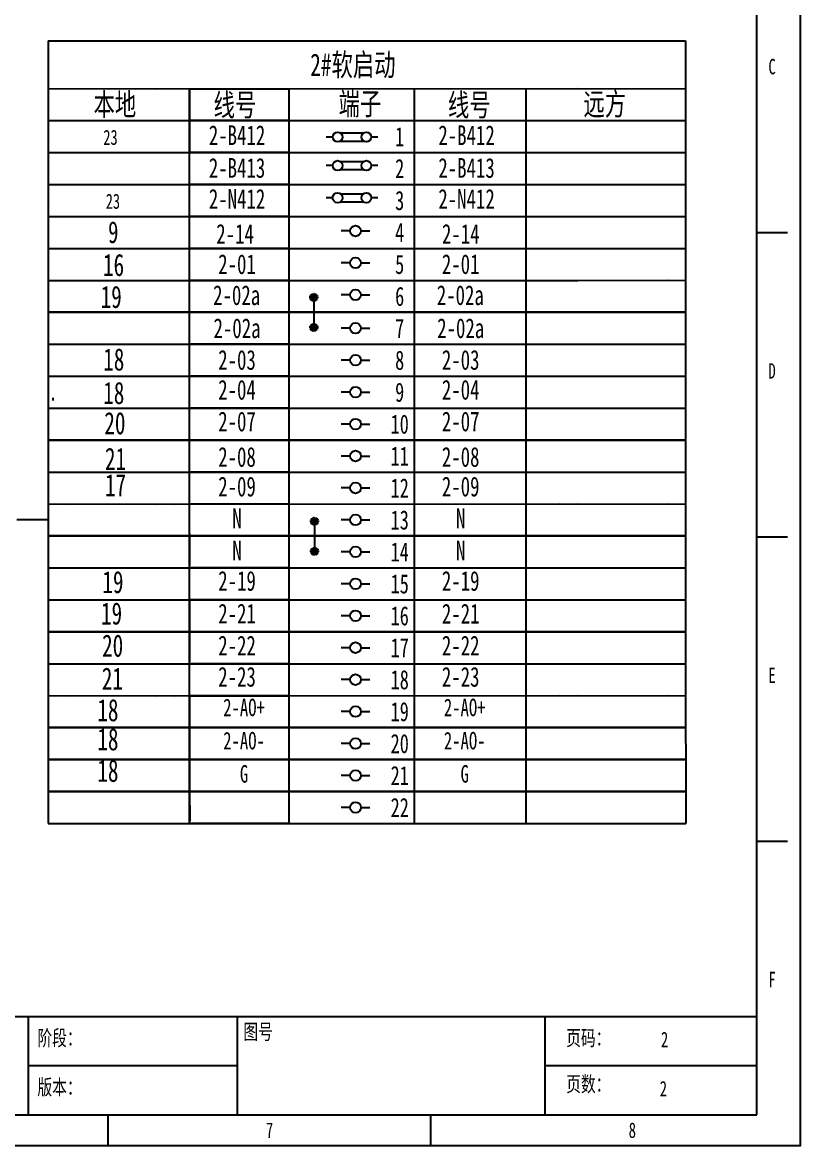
# Model space of a CAD drawing. Header units: millimetres. Extents: x 401220 to 2750366, y -101310 to 943175.
# Drawn here: x 1291331 to 1310066, y 229763 to 256810 of the extents above; entities that cross this region are included whole.
import ezdxf
from ezdxf.enums import TextEntityAlignment as Align

# ---------------------------------------------------------------- set-up
doc = ezdxf.new("R2010")
doc.units = ezdxf.units.MM
doc.linetypes.add('ACAD_ISO03W100', pattern=[30, 12, -18])
doc.styles.add('IDQSTYLE', font='NSimSun.ttf', dxfattribs={"width": 0.7})

msp = doc.modelspace()

# ---------------------------------------------------------------- hatches: boundary and pattern name
at = {"linetype": 'ACAD_ISO03W100'}
h = msp.add_hatch(color=256, dxfattribs=at)
h.dxf.hatch_style = 1
h.paths.add_polyline_path([(1298345.38909, 250279.60651, 0.4142135624), (1298256.23138, 250190.44879, 0.4142135624), (1298345.38909, 250101.29108)])
h.paths.add_polyline_path([(1298345.38909, 250279.60651), (1298345.38909, 250101.29108, 0.4142135624), (1298434.54681, 250190.44879, 0.4142135624)])
h = msp.add_hatch(color=256, dxfattribs=at)
h.dxf.hatch_style = 1
h.paths.add_polyline_path([(1298345.38909, 250275.54079, 0.4142135624), (1298256.23138, 250186.38308, 0.4142135624), (1298345.38909, 250097.22537)])
h.paths.add_polyline_path([(1298345.38909, 250275.54079), (1298345.38909, 250097.22537, 0.4142135624), (1298434.54681, 250186.38308, 0.4142135624)])
h = msp.add_hatch(color=256, dxfattribs=at)
h.dxf.hatch_style = 1
h.paths.add_polyline_path([(1298345.38909, 249555.44748, 0.4142135624), (1298256.23138, 249466.28977, 0.4142135624), (1298345.38909, 249377.13206)])
h.paths.add_polyline_path([(1298345.38909, 249555.44748), (1298345.38909, 249377.13206, 0.4142135624), (1298434.54681, 249466.28977, 0.4142135624)])
h = msp.add_hatch(color=256, dxfattribs=at)
h.dxf.hatch_style = 1
h.paths.add_polyline_path([(1298345.38909, 249551.38177, 0.4142135624), (1298256.23138, 249462.22406, 0.4142135624), (1298345.38909, 249373.06634)])
h.paths.add_polyline_path([(1298345.38909, 249551.38177), (1298345.38909, 249373.06634, 0.4142135624), (1298434.54681, 249462.22406, 0.4142135624)])
h = msp.add_hatch(color=256, dxfattribs=at)
h.dxf.hatch_style = 1
h.paths.add_polyline_path([(1298362.58449, 244887.30934, 0.4142135624), (1298273.42678, 244798.15162, 0.4142135624), (1298362.58449, 244708.99391)])
h.paths.add_polyline_path([(1298362.58449, 244887.30934), (1298362.58449, 244708.99391, 0.4142135624), (1298451.7422, 244798.15162, 0.4142135624)])
h = msp.add_hatch(color=256, dxfattribs=at)
h.dxf.hatch_style = 1
h.paths.add_polyline_path([(1298362.58449, 244883.24362, 0.4142135624), (1298273.42678, 244794.08591, 0.4142135624), (1298362.58449, 244704.92819)])
h.paths.add_polyline_path([(1298362.58449, 244883.24362), (1298362.58449, 244704.92819, 0.4142135624), (1298451.7422, 244794.08591, 0.4142135624)])
h = msp.add_hatch(color=256, dxfattribs=at)
h.dxf.hatch_style = 1
h.paths.add_polyline_path([(1298362.58449, 244163.15031, 0.4142135624), (1298273.42678, 244073.9926, 0.4142135624), (1298362.58449, 243984.83489)])
h.paths.add_polyline_path([(1298362.58449, 244163.15031), (1298362.58449, 243984.83489, 0.4142135624), (1298451.7422, 244073.9926, 0.4142135624)])
h = msp.add_hatch(color=256, dxfattribs=at)
h.dxf.hatch_style = 1
h.paths.add_polyline_path([(1298362.58449, 244159.0846, 0.4142135624), (1298273.42678, 244069.92688, 0.4142135624), (1298362.58449, 243980.76917)])
h.paths.add_polyline_path([(1298362.58449, 244159.0846), (1298362.58449, 243980.76917, 0.4142135624), (1298451.7422, 244069.92688, 0.4142135624)])

# ---------------------------------------------------------------- linework, layer by layer
for p, q in [((1309010.70269, 230502.97226), (1309010.70269, 272994.34686)), ((1291951.4583, 256368.99585), (1307298.90068, 256370.25835)), ((1291951.4583, 256368.99585), (1291951.55323, 255214.89615)), ((1307298.90068, 256370.25794), (1307298.99562, 255216.15824)), ((1291951.55323, 255214.89615), (1304703.1077, 255215.94477)), ((1291951.55323, 255214.89615), (1291951.61652, 254445.49635)), ((1294547.44116, 255215.10962), (1307298.99562, 255216.15824)), ((1295355.25296, 255215.17605), (1297744.13364, 255215.3725)), ((1295355.25296, 255215.17605), (1295355.31625, 254445.77625)), ((1295355.31623, 254445.77625), (1295355.25296, 255215.17605)), ((1297744.13364, 255215.3725), (1297744.19692, 254445.9727)), ((1300759.0973, 255215.62043), (1300759.16059, 254446.22063)), ((1303453.26326, 255215.84199), (1303453.32656, 254446.44219)), ((1307298.99562, 255216.15824), (1307299.05891, 254446.75844)), ((1291951.6165, 254445.49635), (1304262.0133, 254446.50869)), ((1291951.6165, 254445.49635), (1291951.6798, 253676.09655)), ((1291951.6165, 254445.49635), (1291951.6798, 253676.09655)), ((1292392.77417, 254445.53263), (1304703.17097, 254446.54497)), ((1294547.50443, 254445.70982), (1306857.90123, 254446.72216)), ((1294988.66209, 254445.7461), (1307299.05889, 254446.75844)), ((1297744.19692, 254445.9727), (1295355.31623, 254445.77625)), ((1295355.31625, 254445.77625), (1297744.19694, 254445.9727)), ((1295355.31625, 254445.77625), (1295355.37954, 253676.37645)), ((1295355.37952, 253676.37645), (1295355.31625, 254445.77625)), ((1297744.19694, 254445.9727), (1297744.26021, 253676.5729)), ((1300759.16059, 254446.22064), (1300759.22389, 253676.82084)), ((1303452.05989, 254446.44209), (1303452.12319, 253677.04229)), ((1307299.05889, 254446.75844), (1307299.12219, 253677.35864)), ((1307299.05889, 254446.75844), (1307299.12219, 253677.35864)), ((1298985.60651, 254149.77377), (1299544.96893, 254149.58563)), ((1298986.81696, 253953.60357), (1299544.90293, 253953.35146)), ((1291951.6798, 253676.09655), (1304262.0766, 253677.10889)), ((1291951.6798, 253676.09655), (1291951.74309, 252906.69675)), ((1291951.6798, 253676.09655), (1291951.74309, 252906.69675)), ((1292392.83746, 253676.13283), (1304703.23426, 253677.14517)), ((1294547.56772, 253676.31002), (1306857.96452, 253677.32236)), ((1294988.72539, 253676.3463), (1307299.12219, 253677.35864)), ((1295355.3795, 253676.37645), (1297744.26019, 253676.5729)), ((1295355.44277, 252906.97665), (1295355.3795, 253676.37645)), ((1297744.26021, 253676.5729), (1295355.37952, 253676.37645)), ((1297744.26019, 253676.5729), (1297744.32346, 252907.1731)), ((1298985.29583, 253462.04163), (1299544.65825, 253461.85349)), ((1298985.29583, 253462.04163), (1299544.65825, 253461.85349)), ((1300759.22389, 253676.82084), (1300759.28718, 252907.42104)), ((1303452.12319, 253677.04229), (1303452.18648, 252907.64249)), ((1307299.12219, 253677.35864), (1307299.18548, 252907.95884)), ((1307299.12219, 253677.35864), (1307299.18548, 252907.95884)), ((1298986.50628, 253265.87143), (1299544.59225, 253265.61932)), ((1298986.50628, 253265.87143), (1299544.59225, 253265.61932)), ((1291951.74309, 252906.69675), (1304262.13989, 252907.70909)), ((1291951.74309, 252906.69675), (1291951.80638, 252137.29695)), ((1291951.74309, 252906.69675), (1291951.80638, 252137.29695)), ((1292392.90076, 252906.73303), (1304703.29756, 252907.74537)), ((1294547.63101, 252906.91022), (1306858.02781, 252907.92256)), ((1294988.78868, 252906.9465), (1307299.18548, 252907.95884)), ((1297744.32346, 252907.1731), (1295355.44277, 252906.97665)), ((1295355.44284, 252906.97665), (1297744.32352, 252907.1731)), ((1295355.50611, 252137.57685), (1295355.44284, 252906.97665)), ((1297744.32352, 252907.1731), (1297744.38679, 252137.7733)), ((1300759.28718, 252907.42104), (1300759.35047, 252138.02124)), ((1303452.18648, 252907.64249), (1303452.24977, 252138.24269)), ((1307299.18548, 252907.95884), (1307299.24877, 252138.55904)), ((1307299.18548, 252907.95884), (1307299.24877, 252138.55904)), ((1298984.98514, 252685.57119), (1299544.34757, 252685.38305)), ((1298986.1956, 252489.40099), (1299544.28157, 252489.14887)), ((1291951.80638, 252137.29695), (1304262.20318, 252138.30929)), ((1291951.80638, 252137.29695), (1291951.86967, 251367.89715)), ((1291951.80638, 252137.29695), (1291951.86967, 251367.89715)), ((1292392.96405, 252137.33323), (1304703.36085, 252138.34557)), ((1294547.6943, 252137.51042), (1306858.0911, 252138.52276)), ((1294988.85197, 252137.5467), (1307299.24877, 252138.55904)), ((1297744.38679, 252137.7733), (1295355.50611, 252137.57685)), ((1295355.50613, 252137.57685), (1297744.38681, 252137.7733)), ((1295355.5694, 251368.17705), (1295355.50613, 252137.57685)), ((1297744.38681, 252137.7733), (1297744.45008, 251368.3735)), ((1300759.35047, 252138.02124), (1300759.41376, 251368.62144)), ((1303452.24977, 252138.24269), (1303452.31306, 251368.84289)), ((1307299.24877, 252138.55904), (1307299.31206, 251369.15924)), ((1307299.24877, 252138.55904), (1307299.31206, 251369.15924)), ((1291951.86965, 251367.89715), (1291951.93294, 250598.49735)), ((1291951.86965, 251367.89715), (1291951.93294, 250598.49735)), ((1291951.86967, 251367.89715), (1304262.26647, 251368.90949)), ((1292393.02734, 251367.93343), (1304703.42414, 251368.94577)), ((1294547.75759, 251368.11062), (1306858.15439, 251369.12296)), ((1294988.91526, 251368.1469), (1307299.31206, 251369.15924)), ((1295355.56938, 251368.17705), (1297744.45006, 251368.3735)), ((1295355.63265, 250598.77725), (1295355.56938, 251368.17705)), ((1297744.45008, 251368.3735), (1295355.5694, 251368.17705)), ((1297744.45006, 251368.3735), (1297744.51333, 250598.9737)), ((1300759.41374, 251368.62144), (1300759.47703, 250599.22164)), ((1303452.31304, 251368.84289), (1303452.37633, 250599.44309)), ((1307299.31204, 251369.15924), (1307299.37533, 250599.75944)), ((1307299.31204, 251369.15924), (1307299.37533, 250599.75944)), ((1291951.93294, 250598.49735), (1304262.32974, 250599.50969)), ((1291951.93294, 250598.49735), (1291951.99624, 249829.09755)), ((1291951.93294, 250598.49735), (1291951.99624, 249829.09755)), ((1292393.09061, 250598.53363), (1304703.48741, 250599.54597)), ((1294547.82087, 250598.71082), (1306858.21767, 250599.72316)), ((1294988.97853, 250598.7471), (1307299.37533, 250599.75944)), ((1297744.51333, 250598.9737), (1295355.63265, 250598.77725)), ((1295355.63269, 250598.77725), (1297744.51338, 250598.9737)), ((1295355.69596, 249829.37745), (1295355.63269, 250598.77725)), ((1297744.51338, 250598.9737), (1297744.57665, 249829.5739)), ((1300759.47703, 250599.22164), (1300759.54033, 249829.82184)), ((1303452.37633, 250599.44309), (1303452.43963, 249830.04329)), ((1307299.37533, 250599.75944), (1307299.43863, 249830.35964)), ((1307299.37533, 250599.75944), (1307299.43863, 249830.35964)), ((1298345.38909, 250186.38308), (1298345.38909, 249462.22406)), ((1291951.99615, 249829.09755), (1304262.39295, 249830.10989)), ((1304703.5507, 249830.14627), (1291951.99624, 249829.09755)), ((1291951.99626, 249829.09755), (1291952.05955, 249059.69775)), ((1291951.99626, 249829.09755), (1291952.05955, 249059.69775)), ((1292393.15382, 249829.13383), (1304703.55062, 249830.14617)), ((1294547.88408, 249829.31102), (1306858.28088, 249830.32336)), ((1307299.43863, 249830.35975), (1294547.88416, 249829.31102)), ((1294989.04174, 249829.3473), (1307299.43854, 249830.35964)), ((1297744.57665, 249829.5739), (1295355.69596, 249829.37745)), ((1295355.69598, 249829.37745), (1297744.57667, 249829.5739)), ((1295355.75925, 249059.97765), (1295355.69598, 249829.37745)), ((1297744.57667, 249829.5739), (1297744.63994, 249060.1741)), ((1300759.54035, 249829.82184), (1300759.60364, 249060.42204)), ((1303452.43965, 249830.04329), (1303452.50294, 249060.64349)), ((1307299.43865, 249830.35964), (1307299.50194, 249060.95984)), ((1307299.43865, 249830.35964), (1307299.50194, 249060.95984)), ((1291952.05955, 249059.69775), (1304262.45635, 249060.71009)), ((1291952.05955, 249059.69775), (1291952.12284, 248290.29795)), ((1291952.05955, 249059.69775), (1291952.12284, 248290.29795)), ((1292393.21722, 249059.73403), (1304703.61402, 249060.74637)), ((1294547.94747, 249059.91122), (1306858.34427, 249060.92356)), ((1294989.10514, 249059.9475), (1307299.50194, 249060.95984)), ((1295355.75913, 249059.97765), (1297744.63981, 249060.1741)), ((1295355.8224, 248290.57785), (1295355.75913, 249059.97765)), ((1295355.75923, 249059.97765), (1297744.63992, 249060.1741)), ((1295355.8225, 248290.57785), (1295355.75923, 249059.97765)), ((1297744.63994, 249060.1741), (1295355.75925, 249059.97765)), ((1297744.63981, 249060.1741), (1297744.70309, 248290.7743)), ((1297744.63992, 249060.1741), (1297744.70319, 248290.7743)), ((1300759.60364, 249060.42204), (1300759.66693, 248291.02224)), ((1303452.50294, 249060.64349), (1303452.56623, 248291.24369)), ((1307299.50194, 249060.95984), (1307299.56523, 248291.56004)), ((1307299.50194, 249060.95984), (1307299.56523, 248291.56004)), ((1291952.12282, 248290.29795), (1291952.18611, 247520.89815)), ((1291952.12282, 248290.29795), (1291952.18611, 247520.89815)), ((1291952.12284, 248290.29795), (1304262.51964, 248291.31029)), ((1292393.28051, 248290.33423), (1304703.67731, 248291.34657)), ((1294548.01076, 248290.51142), (1306858.40756, 248291.52376)), ((1294989.16843, 248290.5477), (1307299.56523, 248291.56004)), ((1297744.70309, 248290.7743), (1295355.8224, 248290.57785)), ((1295355.82242, 248290.57785), (1297744.70311, 248290.7743)), ((1295355.88569, 247521.17805), (1295355.82242, 248290.57785)), ((1297744.70319, 248290.7743), (1295355.8225, 248290.57785)), ((1297744.70311, 248290.7743), (1297744.76638, 247521.3745)), ((1300759.66691, 248291.02224), (1300759.7302, 247521.62244)), ((1303452.56621, 248291.24369), (1303452.6295, 247521.84389)), ((1307299.56521, 248291.56004), (1307299.6285, 247522.16024)), ((1307299.56521, 248291.56004), (1307299.6285, 247522.16024)), ((1292068.1711, 247704.89415), (1292068.1711, 247767.71024)), ((1291952.18611, 247520.89815), (1304262.58291, 247521.91049)), ((1291952.18611, 247520.89815), (1291952.2494, 246751.49835)), ((1291952.18611, 247520.89815), (1291952.2494, 246751.49835)), ((1292393.34378, 247520.93443), (1304703.74058, 247521.94677)), ((1294548.07403, 247521.11162), (1306858.47083, 247522.12396)), ((1294989.2317, 247521.1479), (1307299.6285, 247522.16024)), ((1295355.88567, 247521.17805), (1297744.76636, 247521.3745)), ((1295355.94894, 246751.77825), (1295355.88567, 247521.17805)), ((1297744.76638, 247521.3745), (1295355.88569, 247521.17805)), ((1297744.76636, 247521.3745), (1297744.82963, 246751.9747)), ((1300759.7302, 247521.62244), (1300759.79349, 246752.22264)), ((1303452.6295, 247521.84389), (1303452.69279, 246752.44409)), ((1307299.6285, 247522.16024), (1307299.69179, 246752.76044)), ((1307299.6285, 247522.16024), (1307299.69179, 246752.76044)), ((1291952.24932, 246751.49835), (1304262.64612, 246752.51069)), ((1291952.24938, 246751.49835), (1291952.31268, 245982.09855)), ((1291952.24938, 246751.49835), (1291952.31268, 245982.09855)), ((1304703.80387, 246752.54707), (1291952.2494, 246751.49835)), ((1292393.40699, 246751.53463), (1304703.80379, 246752.54697)), ((1294548.13725, 246751.71182), (1306858.53404, 246752.72416)), ((1307299.69179, 246752.76055), (1294548.13733, 246751.71182)), ((1294989.29491, 246751.7481), (1307299.69171, 246752.76044)), ((1297744.82963, 246751.9747), (1295355.94894, 246751.77825)), ((1295355.94913, 246751.77825), (1297744.82981, 246751.9747)), ((1295356.0124, 245982.37845), (1295355.94913, 246751.77825)), ((1297744.82981, 246751.9747), (1297744.89309, 245982.5749)), ((1300759.79347, 246752.22264), (1300759.85676, 245982.82284)), ((1303452.69277, 246752.44409), (1303452.75606, 245983.04429)), ((1307299.69177, 246752.76044), (1307299.75506, 245983.36064)), ((1307299.69177, 246752.76044), (1307299.75506, 245983.36064)), ((1291952.31268, 245982.09855), (1304262.70947, 245983.11089)), ((1291952.31268, 245982.09855), (1291952.37597, 245212.69875)), ((1291952.31268, 245982.09855), (1291952.37597, 245212.69875)), ((1292393.47034, 245982.13483), (1304703.86714, 245983.14717)), ((1294548.2006, 245982.31202), (1306858.5974, 245983.32436)), ((1294989.35827, 245982.3483), (1307299.75506, 245983.36064)), ((1295356.01238, 245982.37845), (1297744.89307, 245982.5749)), ((1295356.07565, 245212.97865), (1295356.01238, 245982.37845)), ((1297744.89309, 245982.5749), (1295356.0124, 245982.37845)), ((1297744.89307, 245982.5749), (1297744.95634, 245213.1751)), ((1300759.85676, 245982.82284), (1300759.92006, 245213.42304)), ((1303452.75606, 245983.04429), (1303452.81936, 245213.64449)), ((1307299.75506, 245983.36064), (1307299.81836, 245213.96084)), ((1307299.75506, 245983.36064), (1307299.81836, 245213.96084)), ((1291952.37597, 245212.69875), (1304262.77277, 245213.71109)), ((1291952.37597, 245212.69875), (1291952.43926, 244443.29895)), ((1291952.37597, 245212.69875), (1291952.43926, 244443.29895)), ((1292393.53363, 245212.73503), (1304703.93043, 245213.74737)), ((1294548.26389, 245212.91222), (1306858.66069, 245213.92456)), ((1294989.42156, 245212.9485), (1307299.81836, 245213.96084)), ((1297744.95634, 245213.1751), (1295356.07565, 245212.97865)), ((1295356.07571, 245212.97865), (1297744.9564, 245213.1751)), ((1295356.13899, 244443.57885), (1295356.07571, 245212.97865)), ((1297744.9564, 245213.1751), (1297745.01967, 244443.7753)), ((1300759.92006, 245213.42304), (1300759.98335, 244444.02324)), ((1303452.81936, 245213.64449), (1303452.88265, 244444.24469)), ((1307299.81836, 245213.96084), (1307299.88165, 244444.56104)), ((1307299.81836, 245213.96084), (1307299.88165, 244444.56104)), ((1291952.40761, 244827.99885), (1291191.28531, 244827.99885)), ((1298362.58449, 244794.08591), (1298362.58449, 244069.92688)), ((1291952.43926, 244443.29895), (1304262.83606, 244444.31129)), ((1291952.43926, 244443.29895), (1304262.83606, 244444.31129)), ((1291952.43932, 244443.29895), (1291952.50261, 243673.89915)), ((1291952.43932, 244443.29895), (1291952.50261, 243673.89915)), ((1304703.99381, 244444.34767), (1291952.43934, 244443.29895)), ((1292393.59693, 244443.33523), (1304703.99373, 244444.34757)), ((1292393.59693, 244443.33523), (1304703.99373, 244444.34757)), ((1294548.32718, 244443.51242), (1306858.72398, 244444.52476)), ((1294548.32718, 244443.51242), (1306858.72398, 244444.52476)), ((1307299.88173, 244444.56115), (1294548.32726, 244443.51242)), ((1294989.48485, 244443.5487), (1307299.88165, 244444.56104)), ((1294989.48485, 244443.5487), (1307299.88165, 244444.56104)), ((1297745.01967, 244443.7753), (1295356.13899, 244443.57885)), ((1295356.13907, 244443.57885), (1297745.01975, 244443.7753)), ((1295356.20234, 243674.17905), (1295356.13907, 244443.57885)), ((1295356.2023, 244499.82088), (1295356.26559, 243730.42108)), ((1297745.01975, 244443.7753), (1297745.08302, 243674.3755)), ((1300759.98341, 244444.02324), (1300760.0467, 243674.62344)), ((1303452.88271, 244444.24469), (1303452.946, 243674.84489)), ((1307299.88171, 244444.56104), (1307299.945, 243675.16124)), ((1307299.88171, 244444.56104), (1307299.945, 243675.16124)), ((1291952.50261, 243673.89915), (1304262.89941, 243674.91149)), ((1291952.50261, 243673.89915), (1291952.5659, 242904.49935)), ((1291952.50261, 243673.89915), (1291952.5659, 242904.49935)), ((1292393.66028, 243673.93543), (1304704.05708, 243674.94777)), ((1294548.39053, 243674.11262), (1306858.78733, 243675.12496)), ((1294989.5482, 243674.1489), (1307299.945, 243675.16124)), ((1295356.20232, 243674.17905), (1297745.083, 243674.3755)), ((1295356.26559, 242904.77925), (1295356.20232, 243674.17905)), ((1297745.08302, 243674.3755), (1295356.20234, 243674.17905)), ((1297745.083, 243674.3755), (1297745.14627, 242904.9757)), ((1300760.0467, 243674.62344), (1300760.10999, 242905.22364)), ((1303452.946, 243674.84489), (1303453.00929, 242905.44509)), ((1307299.945, 243675.16124), (1307300.00829, 242905.76144)), ((1307299.945, 243675.16124), (1307300.00829, 242905.76144)), ((1291952.5659, 242904.49935), (1304262.9627, 242905.51169)), ((1291952.5659, 242904.49935), (1291952.6292, 242135.09955)), ((1291952.5659, 242904.49935), (1291952.6292, 242135.09955)), ((1292393.72357, 242904.53563), (1304704.12037, 242905.54797)), ((1294548.45383, 242904.71282), (1306858.85063, 242905.72516)), ((1294989.61149, 242904.7491), (1307300.00829, 242905.76144)), ((1297745.14627, 242904.9757), (1295356.26559, 242904.77925)), ((1295356.26565, 242904.77925), (1297745.14634, 242904.9757)), ((1295356.26565, 242904.77925), (1295356.32894, 242135.37945)), ((1295356.32892, 242135.37945), (1295356.26565, 242904.77925)), ((1297745.14634, 242904.9757), (1297745.20961, 242135.5759)), ((1300760.10999, 242905.22364), (1300760.17329, 242135.82384)), ((1303453.00929, 242905.44509), (1303453.07259, 242136.04529)), ((1307300.00829, 242905.76144), (1307300.07159, 242136.36164)), ((1307300.00829, 242905.76144), (1307300.07159, 242136.36164)), ((1291952.62911, 242135.09955), (1304263.02591, 242136.11189)), ((1291952.62911, 242135.09955), (1304263.02591, 242136.11189)), ((1291952.62917, 242135.09955), (1291952.69247, 241365.69975)), ((1291952.62917, 242135.09955), (1291952.69247, 241365.69975)), ((1304704.18366, 242136.14827), (1291952.6292, 242135.09955)), ((1291952.6292, 242135.09955), (1304263.02599, 242136.11189)), ((1292393.78678, 242135.13583), (1304704.18358, 242136.14817)), ((1292393.78678, 242135.13583), (1304704.18358, 242136.14817)), ((1292393.78686, 242135.13583), (1304704.18366, 242136.14817)), ((1294548.51704, 242135.31302), (1306858.91384, 242136.32536)), ((1294548.51704, 242135.31302), (1306858.91384, 242136.32536)), ((1307300.07159, 242136.36175), (1294548.51712, 242135.31302)), ((1294548.51712, 242135.31302), (1306858.91392, 242136.32536)), ((1294989.6747, 242135.3493), (1307300.0715, 242136.36164)), ((1294989.6747, 242135.3493), (1307300.0715, 242136.36164)), ((1294989.67479, 242135.3493), (1307300.07159, 242136.36164)), ((1297745.20961, 242135.5759), (1295356.32892, 242135.37945)), ((1295356.32892, 242135.37945), (1297745.20961, 242135.5759)), ((1295356.39219, 241365.97965), (1295356.32892, 242135.37945)), ((1295356.39215, 242191.62148), (1295356.45545, 241422.22168)), ((1297745.20961, 242135.5759), (1297745.27288, 241366.1761)), ((1300760.17326, 242135.82384), (1300760.23656, 241366.42404)), ((1303453.07256, 242136.04529), (1303453.13586, 241366.64549)), ((1307300.07156, 242136.36164), (1307300.13486, 241366.96184)), ((1307300.07156, 242136.36164), (1307300.13486, 241366.96184)), ((1291952.69247, 241365.69975), (1304263.08927, 241366.71209)), ((1291952.69247, 241365.69975), (1291952.75576, 240596.29995)), ((1291952.69247, 241365.69975), (1291952.75576, 240596.29995)), ((1292393.85013, 241365.73603), (1304704.24693, 241366.74837)), ((1294548.58039, 241365.91322), (1306858.97719, 241366.92556)), ((1294989.73806, 241365.9495), (1307300.13486, 241366.96184)), ((1295356.39217, 241365.97965), (1297745.27286, 241366.1761)), ((1295356.45544, 240596.57985), (1295356.39217, 241365.97965)), ((1297745.27288, 241366.1761), (1295356.39219, 241365.97965)), ((1297745.27286, 241366.1761), (1297745.33613, 240596.7763)), ((1300760.23656, 241366.42404), (1300760.29985, 240597.02424)), ((1303453.13586, 241366.64549), (1303453.19915, 240597.24569)), ((1307300.13486, 241366.96184), (1307300.19815, 240597.56204)), ((1307300.13486, 241366.96184), (1307300.19815, 240597.56204)), ((1291952.75576, 240596.29995), (1304263.15256, 240597.31229)), ((1291952.75576, 240596.29995), (1291952.81905, 239826.90015)), ((1291952.75576, 240596.29995), (1291952.81905, 239826.90015)), ((1292393.91343, 240596.33623), (1304704.31023, 240597.34857)), ((1294548.64368, 240596.51342), (1306859.04048, 240597.52576)), ((1294989.80135, 240596.5497), (1307300.19815, 240597.56204)), ((1297745.33613, 240596.7763), (1295356.45544, 240596.57985)), ((1295356.45551, 240596.57985), (1297745.33619, 240596.7763)), ((1295356.45551, 240596.57985), (1295356.5188, 239827.18005)), ((1295356.51878, 239827.18005), (1295356.45551, 240596.57985)), ((1297745.33619, 240596.7763), (1297745.39946, 239827.3765)), ((1300760.29985, 240597.02424), (1300760.36314, 239827.62444)), ((1303453.19915, 240597.24569), (1303453.26244, 239827.84589)), ((1307300.19815, 240597.56204), (1307300.26144, 239828.16224)), ((1307300.19815, 240597.56204), (1307300.26144, 239828.16224)), ((1291952.81897, 239826.90015), (1304263.21577, 239827.91249)), ((1291952.81897, 239826.90015), (1304263.21577, 239827.91249)), ((1291952.81903, 239826.90015), (1291952.88232, 239057.50035)), ((1291952.81903, 239826.90015), (1291952.88232, 239057.50035)), ((1304704.37352, 239827.94887), (1291952.81905, 239826.90015)), ((1291952.81905, 239826.90015), (1304263.21585, 239827.91249)), ((1291952.81905, 239826.90015), (1304263.21585, 239827.91249)), ((1292393.97664, 239826.93643), (1304704.37344, 239827.94877)), ((1292393.97664, 239826.93643), (1304704.37344, 239827.94877)), ((1292393.97672, 239826.93643), (1304704.37352, 239827.94877)), ((1292393.97672, 239826.93643), (1304704.37352, 239827.94877)), ((1294548.70689, 239827.11362), (1306859.10369, 239828.12596)), ((1294548.70689, 239827.11362), (1306859.10369, 239828.12596)), ((1307300.26144, 239828.16235), (1294548.70697, 239827.11362)), ((1294548.70697, 239827.11362), (1306859.10377, 239828.12596)), ((1294548.70697, 239827.11362), (1306859.10377, 239828.12596)), ((1294989.86456, 239827.1499), (1307300.26136, 239828.16224)), ((1294989.86456, 239827.1499), (1307300.26136, 239828.16224)), ((1294989.86464, 239827.1499), (1307300.26144, 239828.16224)), ((1294989.86464, 239827.1499), (1307300.26144, 239828.16224)), ((1297745.39946, 239827.3765), (1295356.51878, 239827.18005)), ((1295356.51878, 239827.18005), (1297745.39946, 239827.3765)), ((1295356.58205, 239057.78025), (1295356.51878, 239827.18005)), ((1295356.58201, 239883.42208), (1295356.6453, 239114.02228)), ((1297745.39946, 239827.3765), (1297745.46273, 239057.9767)), ((1300760.36312, 239827.62444), (1300760.42641, 239058.22464)), ((1303453.26242, 239827.84589), (1303453.32571, 239058.44609)), ((1307300.26142, 239828.16224), (1307300.32471, 239058.76244)), ((1307300.26142, 239828.16224), (1307300.32471, 239058.76244)), ((1295356.64528, 239114.02228), (1295356.70857, 238344.62248)), ((1291952.88224, 239057.50035), (1304263.27904, 239058.51269)), ((1291952.88224, 239057.50035), (1304263.27904, 239058.51269)), ((1291952.8823, 239057.50035), (1291952.94559, 238288.10055)), ((1291952.8823, 239057.50035), (1291952.94559, 238288.10055)), ((1304704.43679, 239058.54907), (1291952.88232, 239057.50035)), ((1291952.88232, 239057.50035), (1304263.27912, 239058.51269)), ((1291952.88232, 239057.50035), (1304263.27912, 239058.51269)), ((1291952.88232, 239057.50035), (1304263.27912, 239058.51269)), ((1292394.03991, 239057.53663), (1304704.43671, 239058.54897)), ((1292394.03991, 239057.53663), (1304704.43671, 239058.54897)), ((1292394.03999, 239057.53663), (1304704.43679, 239058.54897)), ((1292394.03999, 239057.53663), (1304704.43679, 239058.54897)), ((1292394.03999, 239057.53663), (1304704.43679, 239058.54897)), ((1294548.77016, 239057.71382), (1306859.16696, 239058.72616)), ((1294548.77016, 239057.71382), (1306859.16696, 239058.72616)), ((1307300.32471, 239058.76255), (1294548.77024, 239057.71382)), ((1294548.77024, 239057.71382), (1306859.16704, 239058.72616)), ((1294548.77024, 239057.71382), (1306859.16704, 239058.72616)), ((1294548.77024, 239057.71382), (1306859.16704, 239058.72616)), ((1294989.92783, 239057.7501), (1307300.32463, 239058.76244)), ((1294989.92783, 239057.7501), (1307300.32463, 239058.76244)), ((1294989.92791, 239057.7501), (1307300.32471, 239058.76244)), ((1294989.92791, 239057.7501), (1307300.32471, 239058.76244)), ((1294989.92791, 239057.7501), (1307300.32471, 239058.76244)), ((1295356.58203, 239057.78025), (1297745.46271, 239057.9767)), ((1297745.46273, 239057.9767), (1295356.58205, 239057.78025)), ((1297745.46273, 239057.9767), (1295356.58205, 239057.78025)), ((1295356.58205, 239057.78025), (1297745.46273, 239057.9767)), ((1295356.64532, 238288.38045), (1295356.58205, 239057.78025)), ((1297745.46273, 239057.9767), (1297745.526, 238288.5769)), ((1300760.42639, 239058.22464), (1300760.48968, 238288.82484)), ((1303453.32569, 239058.44609), (1303453.38898, 238289.04629)), ((1307300.32469, 239058.76244), (1307300.38798, 238289.36264)), ((1307300.32469, 239058.76244), (1307300.38798, 238289.36264)), ((1291952.94559, 238288.10055), (1304263.34239, 238289.11289)), ((1291952.94559, 238288.10055), (1304263.34239, 238289.11289)), ((1291952.94559, 238288.10055), (1304263.34239, 238289.11289)), ((1291952.94565, 238288.10055), (1291953.00895, 237518.70075)), ((1291952.94565, 238288.10055), (1291953.00895, 237518.70075)), ((1304704.50014, 238289.14927), (1291952.94567, 238288.10055)), ((1291952.94567, 238288.10055), (1304263.34247, 238289.11289)), ((1291952.94567, 238288.10055), (1304263.34247, 238289.11289)), ((1291952.94567, 238288.10055), (1304263.34247, 238289.11289)), ((1292394.10326, 238288.13683), (1304704.50006, 238289.14917)), ((1292394.10326, 238288.13683), (1304704.50006, 238289.14917)), ((1292394.10326, 238288.13683), (1304704.50006, 238289.14917)), ((1292394.10334, 238288.13683), (1304704.50014, 238289.14917)), ((1292394.10334, 238288.13683), (1304704.50014, 238289.14917)), ((1292394.10334, 238288.13683), (1304704.50014, 238289.14917)), ((1294548.83352, 238288.31402), (1306859.23032, 238289.32636)), ((1294548.83352, 238288.31402), (1306859.23032, 238289.32636)), ((1294548.83352, 238288.31402), (1306859.23032, 238289.32636)), ((1307300.38806, 238289.36275), (1294548.8336, 238288.31402)), ((1294548.8336, 238288.31402), (1306859.2304, 238289.32636)), ((1294548.8336, 238288.31402), (1306859.2304, 238289.32636)), ((1294548.8336, 238288.31402), (1306859.2304, 238289.32636)), ((1294989.99118, 238288.3503), (1307300.38798, 238289.36264)), ((1294989.99118, 238288.3503), (1307300.38798, 238289.36264)), ((1294989.99118, 238288.3503), (1307300.38798, 238289.36264)), ((1294989.99127, 238288.3503), (1307300.38806, 238289.36264)), ((1294989.99127, 238288.3503), (1307300.38806, 238289.36264)), ((1294989.99127, 238288.3503), (1307300.38806, 238289.36264)), ((1295356.6453, 238288.38045), (1297745.52598, 238288.5769)), ((1297745.526, 238288.5769), (1295356.64532, 238288.38045)), ((1295356.64538, 238288.38045), (1297745.52607, 238288.5769)), ((1297745.52609, 238288.5769), (1295356.6454, 238288.38045)), ((1297745.52609, 238288.5769), (1295356.6454, 238288.38045)), ((1295356.6454, 238288.38045), (1297745.52609, 238288.5769)), ((1295356.70867, 237518.98065), (1295356.6454, 238288.38045)), ((1295356.70863, 238344.62248), (1295356.77192, 237575.22268)), ((1297745.52609, 238288.5769), (1297745.58936, 237519.1771)), ((1300760.48974, 238288.82484), (1300760.55304, 237519.42504)), ((1303453.38904, 238289.04629), (1303453.45234, 237519.64649)), ((1307300.38804, 238289.36264), (1307300.45134, 237519.96284)), ((1307300.38804, 238289.36264), (1307300.45134, 237519.96284)), ((1291953.00895, 237518.70075), (1304263.40575, 237519.71309)), ((1292394.16661, 237518.73703), (1304704.56341, 237519.74937)), ((1294548.89687, 237518.91422), (1306859.29367, 237519.92656)), ((1294990.05454, 237518.9505), (1307300.45134, 237519.96284)), ((1295356.70865, 237518.98065), (1297745.58934, 237519.1771)), ((1297745.58936, 237519.1771), (1295356.70867, 237518.98065)), ((1249570.73696, 230502.97226), (1308199.9507, 230502.97226)), ((1249935.28786, 230502.97226), (1308564.5016, 230502.97226)), ((1250016.93806, 230502.97226), (1308646.1518, 230502.97226)), ((1250381.48895, 230502.97226), (1309010.70269, 230502.97226))]:
    msp.add_line(p, q)
at = {"ltscale": 4}
for p, q in [((1298800.47522, 254051.27545), (1298642.8602, 254051.27545)), ((1299888.14445, 254051.37785), (1299730.52942, 254051.37785)), ((1298800.16454, 253363.54331), (1298642.54952, 253363.54331)), ((1298800.16454, 253363.54331), (1298642.54952, 253363.54331)), ((1299887.83377, 253363.64571), (1299730.21874, 253363.64571)), ((1299887.83377, 253363.64571), (1299730.21874, 253363.64571)), ((1298799.85386, 252587.07286), (1298642.23884, 252587.07286)), ((1299887.52309, 252587.17527), (1299729.90806, 252587.17527)), ((1299220.48179, 251787.88818), (1299004.17839, 251787.87039)), ((1299480.04586, 251787.90952), (1299696.34926, 251787.92731)), ((1309010.70269, 251748.65956), (1309750.97054, 251748.65956)), ((1299220.54506, 251018.48838), (1299004.24166, 251018.47059)), ((1299480.10914, 251018.50972), (1299696.41253, 251018.52751)), ((1299220.60835, 250249.08858), (1299004.30495, 250249.07079)), ((1299480.17243, 250249.10992), (1299696.47583, 250249.12771)), ((1299220.6744, 249446.3559), (1299004.37101, 249446.33811)), ((1299480.23848, 249446.37725), (1299696.54188, 249446.39503)), ((1299220.73763, 248676.9561), (1299004.43424, 248676.93831)), ((1299220.73763, 248676.9561), (1299004.43424, 248676.93831)), ((1299480.30171, 248676.97745), (1299696.60511, 248676.99523)), ((1299480.30171, 248676.97745), (1299696.60511, 248676.99523)), ((1299220.80097, 247907.5563), (1299004.49757, 247907.53851)), ((1299480.36505, 247907.57765), (1299696.66844, 247907.59543)), ((1299220.86426, 247138.1565), (1299004.56086, 247138.13871)), ((1299480.42834, 247138.17785), (1299696.73174, 247138.19563)), ((1299220.92753, 246368.7567), (1299004.62413, 246368.73891)), ((1299480.49161, 246368.77805), (1299696.79501, 246368.79583)), ((1299220.99082, 245599.3569), (1299004.68743, 245599.33911)), ((1299480.5549, 245599.37825), (1299696.8583, 245599.39603)), ((1299221.05412, 244829.9571), (1299004.75072, 244829.93931)), ((1299480.61819, 244829.97845), (1299696.92159, 244829.99623)), ((1309010.70269, 244420.00784), (1309750.97054, 244420.00784)), ((1299221.11747, 244060.5573), (1299004.81407, 244060.53951)), ((1299480.68155, 244060.57865), (1299696.98494, 244060.59643)), ((1299221.18076, 243291.1575), (1299004.87736, 243291.13971)), ((1299480.74484, 243291.17885), (1299697.04824, 243291.19663)), ((1299221.24405, 242521.7577), (1299004.94065, 242521.73991)), ((1299480.80813, 242521.77905), (1299697.11153, 242521.79683)), ((1299221.30732, 241752.3579), (1299005.00393, 241752.34011)), ((1299480.8714, 241752.37925), (1299697.1748, 241752.39703)), ((1299221.37062, 240982.9581), (1299005.06722, 240982.94031)), ((1299480.93469, 240982.97945), (1299697.23809, 240982.99723)), ((1299221.43391, 240213.5583), (1299005.13051, 240213.54051)), ((1299480.99798, 240213.57965), (1299697.30138, 240213.59743)), ((1299221.49718, 239444.1585), (1299005.19378, 239444.14071)), ((1299481.06126, 239444.17985), (1299697.36465, 239444.19764)), ((1299221.56045, 238674.7587), (1299005.25705, 238674.74091)), ((1299481.12453, 238674.78005), (1299697.42793, 238674.79784)), ((1299221.6238, 237905.3589), (1299005.3204, 237905.34111)), ((1299481.18788, 237905.38025), (1299697.49128, 237905.39804)), ((1309010.70269, 237091.35612), (1309750.97054, 237091.35612)), ((1249570.73696, 232871.82938), (1308199.9507, 232871.82938)), ((1249935.28786, 232871.82938), (1308564.5016, 232871.82938)), ((1250016.93806, 232871.82938), (1308646.1518, 232871.82938)), ((1250381.48895, 232871.82938), (1309010.70269, 232871.82938)), ((1291469.89729, 232871.82938), (1291469.89729, 230502.97226)), ((1296503.71867, 232871.82938), (1296503.71867, 230502.97226)), ((1303906.39717, 232871.82938), (1303906.39717, 230502.97226)), ((1291469.89729, 231687.40082), (1296503.71867, 231687.40082)), ((1303906.39717, 231687.40082), (1308199.9507, 231687.40082)), ((1304270.94806, 231687.40082), (1308564.5016, 231687.40082)), ((1304352.59826, 231687.40082), (1308646.1518, 231687.40082)), ((1304717.14916, 231687.40082), (1309010.70269, 231687.40082)), ((1293394.5937, 229762.70441), (1293394.5937, 230502.97226)), ((1301167.40613, 229762.70441), (1301167.40613, 230502.97226))]:
    msp.add_line(p, q, dxfattribs=at)
msp.add_lwpolyline([(1247942.14769, 229762.70441), (1310066.2898, 229762.70441), (1310066.2898, 273734.61471), (1247942.14769, 273734.61471)], close=True, dxfattribs=at)
for centre, radius in [((1298919.24367, 254051.27545), 118.76845), ((1299611.76097, 254051.37785), 118.76845), ((1298918.93299, 253363.54331), 118.76845), ((1298918.93299, 253363.54331), 118.76845), ((1299611.45029, 253363.64571), 118.76845), ((1299611.45029, 253363.64571), 118.76845), ((1298918.62231, 252587.07286), 118.76845), ((1299611.13961, 252587.17527), 118.76845), ((1299350.26383, 251787.89885), 129.78204), ((1299350.3271, 251018.49905), 129.78204), ((1299350.39039, 250249.09925), 129.78204), ((1299350.45644, 249446.36657), 129.78204), ((1299350.51967, 248676.96677), 129.78204), ((1299350.51967, 248676.96677), 129.78204), ((1299350.58301, 247907.56697), 129.78204), ((1299350.6463, 247138.16717), 129.78204), ((1299350.70957, 246368.76737), 129.78204), ((1299350.77286, 245599.36757), 129.78204), ((1299350.83615, 244829.96777), 129.78204), ((1299350.89951, 244060.56797), 129.78204), ((1299350.9628, 243291.16817), 129.78204), ((1299351.02609, 242521.76837), 129.78204), ((1299351.08936, 241752.36857), 129.78204), ((1299351.15265, 240982.96877), 129.78204), ((1299351.21595, 240213.56897), 129.78204), ((1299351.27922, 239444.16917), 129.78204), ((1299351.34249, 238674.76937), 129.78204), ((1299351.40584, 237905.36957), 129.78204)]:
    msp.add_circle(centre, radius, dxfattribs=at)
at = {"linetype": 'ACAD_ISO03W100'}
for centre in [(1298345.38909, 250190.44879), (1298345.38909, 250186.38308), (1298345.38909, 249466.28977), (1298345.38909, 249462.22406), (1298362.58449, 244798.15162), (1298362.58449, 244794.08591), (1298362.58449, 244073.9926), (1298362.58449, 244069.92688)]:
    msp.add_circle(centre, 89.15771, dxfattribs=at)

# ---------------------------------------------------------------- texts
at = {"style": 'IDQSTYLE', "width": 0.7}
for s, height, p in [('2#软启动', 538.579862, (1299287.25649, 255792.54925)), ('1', 461.63988, (1300413.74777, 254061.49233)), ('2', 461.63988, (1300413.81106, 253292.09253)), ('3', 461.63988, (1300413.87435, 252522.69273)), ('@N421', 0.15388, (1300759.31881, 252522.72114)), ('4', 461.63988, (1300413.93764, 251753.29293)), ('5', 461.63988, (1300414.00091, 250983.89313)), ('6', 461.63988, (1300414.06421, 250214.49333)), ('7', 461.63988, (1300414.12752, 249445.09353)), ('@N421', 0.15388, (1300759.57198, 249445.12194)), ('8', 461.63988, (1300414.19081, 248675.69373)), ('9', 461.63988, (1300414.25408, 247906.29393)), ('10', 461.639882, (1300414.31737, 247136.89413)), ('11', 461.639882, (1300414.38065, 246367.49433)), ('12', 461.639882, (1300414.44394, 245598.09453)), ('13', 461.639882, (1300414.50723, 244828.69473)), ('@N421', 0.15388, (1300759.95169, 244828.72314)), ('14', 461.639882, (1300414.57058, 244059.29493)), ('15', 461.639882, (1300414.63387, 243289.89513)), ('16', 461.639882, (1300414.69717, 242520.49533)), ('@N421', 0.15388, (1300760.14163, 242520.52374)), ('17', 461.639882, (1300414.76044, 241751.09553)), ('18', 461.639882, (1300414.82373, 240981.69573)), ('19', 461.639882, (1300414.88702, 240212.29593)), ('@N421', 0.15388, (1300760.33148, 240212.32434)), ('20', 461.639882, (1300414.95029, 239442.89613)), ('21', 461.639882, (1300415.01356, 238673.49633)), ('22', 461.639882, (1300415.07692, 237904.09653))]:
    msp.add_text(s, height=height, rotation=0.004711711, dxfattribs=at).set_placement(p, align=Align.MIDDLE_CENTER)
for s, p in [('C', (1309380.83661, 255449.99881)), ('D', (1309380.83661, 248121.34709)), ('E', (1309380.83661, 240792.69538)), ('F', (1309380.83661, 233464.04366)), ('7', (1297280.99991, 229836.73119)), ('8', (1306016.16054, 229836.73119))]:
    msp.add_text(s, height=370.87419, dxfattribs=at).set_placement(p, align=Align.BOTTOM_CENTER)
for s, height, rotation, p in [('本地', 538.579862, 0.004710162, (1293555.78305, 254569.67495)), ('线号', 538.579862, 0.004710162, (1296447.19903, 254554.45259)), ('端子', 538.579862, 0.004710162, (1299455.98381, 254585.28782)), ('线号', 538.579862, 0.004710162, (1302089.59901, 254554.91659)), ('远方', 538.579862, 0.004710162, (1305352.61319, 254575.65067)), ('2-AO+', 421.664313, 359.999998466, (1296666.44506, 240102.90988)), ('2-AO+', 421.664313, 359.999998466, (1301979.93275, 240102.90988)), ('2-AO-', 421.664313, 359.999998466, (1296666.44506, 239302.31381)), ('2-AO-', 421.664313, 359.999998466, (1301979.93275, 239302.31381)), ('G', 421.66431, 359.999998466, (1296666.44506, 238503.2764)), ('G', 421.66431, 359.999998466, (1301979.93275, 238503.2764))]:
    msp.add_text(s, height=height, rotation=rotation, dxfattribs=at).set_placement(p, align=Align.CENTER)
for s, height, p in [('2-B412', 475.591372, (1296497.33643, 253856.33028)), ('2-B412', 475.591372, (1302024.45569, 253856.33028)), ('2-B413', 475.591372, (1296497.33643, 253068.98346)), ('2-B413', 475.591372, (1302024.45569, 253068.98346)), ('2-N412', 475.591372, (1296497.33643, 252323.18405)), ('2-N412', 475.591372, (1302024.45569, 252323.18405)), ('2-14', 475.591372, (1296449.7771, 251480.25452)), ('2-14', 475.591372, (1301885.00751, 251480.70148)), ('2-01', 475.591372, (1296497.33645, 250751.55875)), ('2-01', 475.591372, (1301882.74315, 250752.00157)), ('2-02a', 475.591372, (1296487.7451, 250004.45876)), ('2-02a', 475.591372, (1301873.1518, 250004.90158)), ('2-02a', 475.591372, (1296497.33645, 249208.94424)), ('2-02a', 475.591372, (1301882.74315, 249209.38706)), ('2-03', 475.591372, (1296497.33645, 248445.12554)), ('2-03', 475.591372, (1301882.74315, 248445.56836)), ('2-04', 475.591372, (1296497.33645, 247726.23726)), ('2-04', 475.591372, (1301882.74315, 247726.68008)), ('2-07', 475.591372, (1296497.33645, 246962.41855)), ('2-07', 475.591372, (1301882.74315, 246962.86137)), ('2-08', 475.591372, (1296497.33645, 246108.73878)), ('2-08', 475.591372, (1301882.74315, 246109.1816)), ('2-09', 475.591372, (1296497.33645, 245395.09578)), ('2-09', 475.591372, (1301882.74315, 245395.5386)), ('N', 475.59137, (1296497.39755, 244629.73019)), ('N', 475.59137, (1301882.80425, 244630.17301)), ('N', 475.59137, (1296497.39755, 243857.85453)), ('N', 475.59137, (1301882.80425, 243858.29735)), ('2-19', 475.591372, (1296497.39755, 243123.49371)), ('2-19', 475.591372, (1301882.80425, 243122.78018)), ('2-21', 475.591372, (1296497.39755, 242335.68892)), ('2-21', 475.591372, (1301882.80425, 242334.9754)), ('2-22', 475.591372, (1296497.39755, 241566.146)), ('2-22', 475.591372, (1301882.80425, 241565.43248)), ('2-23', 475.591372, (1296497.39755, 240814.05036)), ('2-23', 475.591372, (1301882.80425, 240813.33683)), ('2', 370.87419, (1306793.44179, 232131.56153)), ('2', 370.87419, (1306763.85682, 230947.13297))]:
    msp.add_text(s, height=height, dxfattribs=at).set_placement(p, align=Align.CENTER)
for s, height, p in [('23', 361.717843, (1293450.68213, 254042.81408)), ('23', 361.717843, (1293508.81373, 252504.01927)), ('9', 525.76083, (1293517.85703, 251760.97167)), ('16', 533.975843, (1293524.64632, 250970.19606)), ('19', 533.975843, (1293467.06735, 250201.76996)), ('18', 533.975843, (1293530.0922, 248694.74536)), ('18', 533.975843, (1293530.0922, 247887.78455)), ('20', 533.975843, (1293556.32487, 247159.22628)), ('21', 533.975843, (1293571.4954, 246301.45235)), ('17', 533.975843, (1293571.4954, 245667.72488)), ('19', 533.975843, (1293509.11862, 243333.26463)), ('19', 533.975843, (1293475.96665, 242577.94679)), ('20', 533.975843, (1293502.48822, 241802.75165)), ('21', 533.975843, (1293495.85783, 241007.67921)), ('18', 533.975843, (1293388.36584, 240249.00617)), ('18', 533.975843, (1293388.42354, 239547.65132)), ('18', 533.975843, (1293388.48594, 238789.04472))]:
    msp.add_text(s, height=height, dxfattribs=at).set_placement(p, align=Align.MIDDLE_CENTER)
for s, p in [('图号', (1296651.77224, 232205.58831)), ('阶段：', (1291691.97764, 232057.53474)), ('页码：', (1304424.58467, 232057.53474)), ('版本：', (1291691.97764, 230873.10618)), ('页数：', (1304424.58467, 230947.13297))]:
    msp.add_text(s, height=370.874193, dxfattribs=at).set_placement(p, align=Align.BOTTOM_LEFT)

doc.saveas('drawing.dxf')
